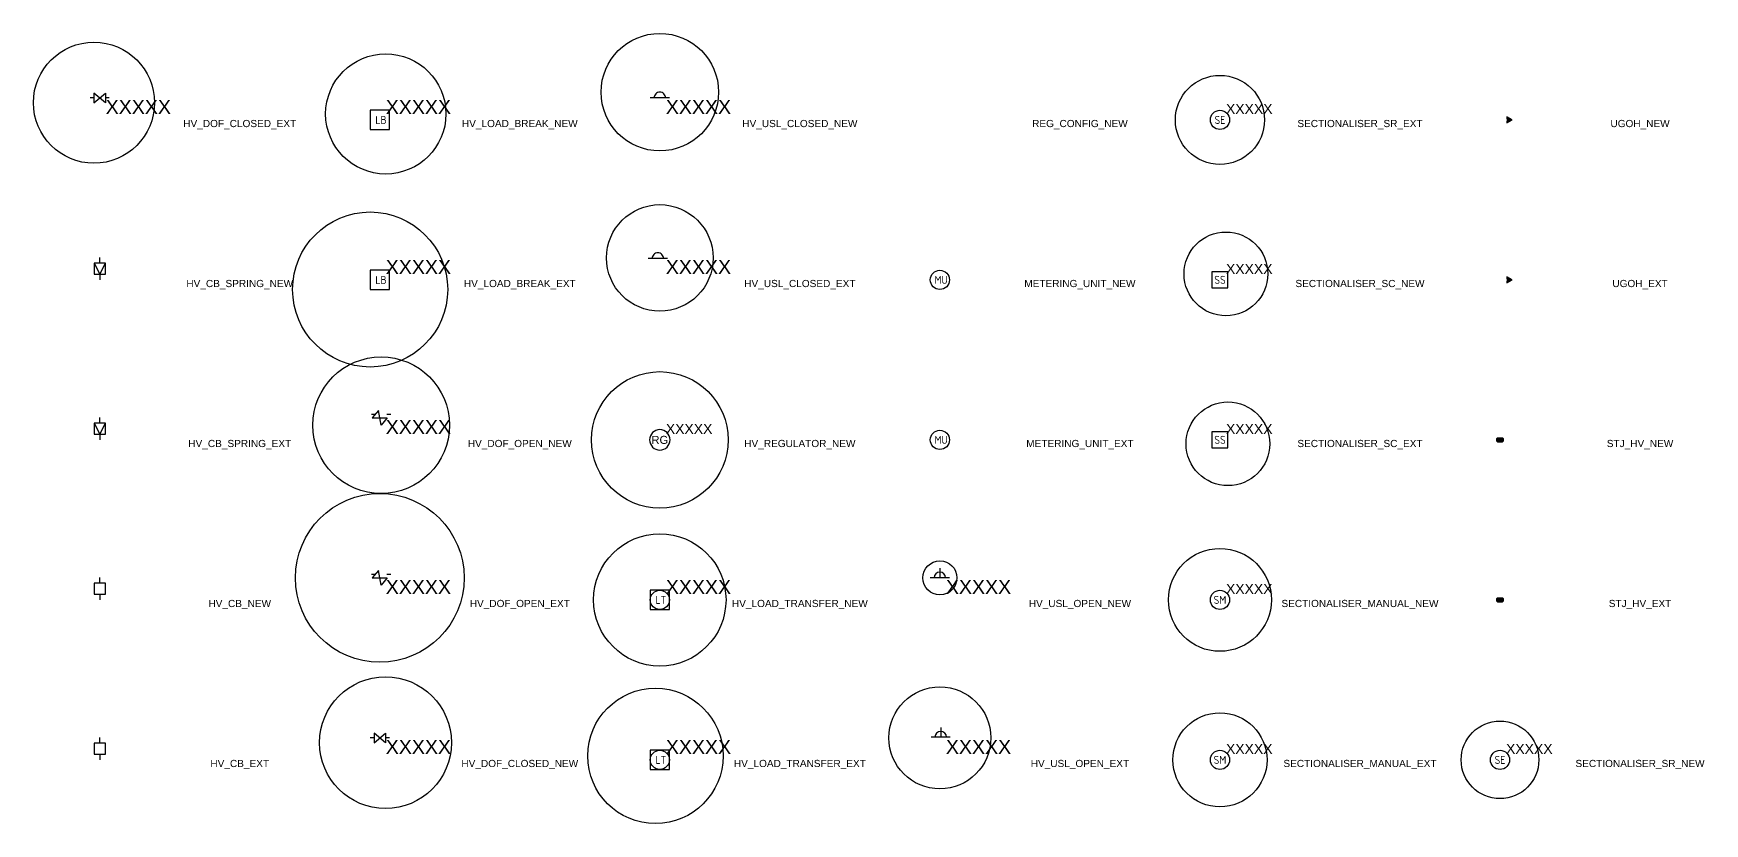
# Model space of a CAD drawing. Header units: metres. Extents: x -2 to 821, y -16 to 182.
# Drawn here: x 403.4 to 821.1, y -15.9 to 181.6 of the extents above; entities that cross this region are included whole.
import ezdxf
from ezdxf.enums import TextEntityAlignment as Align

# ---------------------------------------------------------------- set-up
doc = ezdxf.new("R2010")
doc.units = ezdxf.units.M
doc.set_wipeout_variables(frame=1)
doc.layers.get('0').update_dxf_attribs({"color": 6})
doc.layers.add('Text', color=1, linetype='Continuous')
doc.styles.add('iecARIAL', font='ARIAL.TTF', dxfattribs={"height": 2})
doc.styles.add('iecISOCP', font='isocp.shx')
doc.styles.add('IESYMBOL1', font='isocp.shx')
doc.styles.get("Standard").update_dxf_attribs({"font": 'ARIAL.TTF'})

# ---------------------------------------------------------------- blocks, each defined once
blk = doc.blocks.new('HV_CB_EXT')
blk.add_lwpolyline([(1.42, 4.21), (-1.38, 4.21), (-1.38, 1.41), (1.42, 1.41)], close=True)
for points in [[(0.02, 4.21), (0.02, 5.61)], [(0.02, 1.41), (0.02, 0.01)]]:
    blk.add_lwpolyline(points)
blk = doc.blocks.new('HV_CB_NEW')
blk.add_lwpolyline([(1.42, 4.21), (-1.38, 4.21), (-1.38, 1.41), (1.42, 1.41)], close=True)
for points in [[(0.02, 4.21), (0.02, 5.61)], [(0.02, 1.41), (0.02, 0.01)]]:
    blk.add_lwpolyline(points)
blk = doc.blocks.new('HV_CB_SPRING_EXT')
for p, q in [((-1.38, 4.21), (0.02, 1.41)), ((0.02, 1.41), (1.42, 4.21))]:
    blk.add_line(p, q)
blk.add_lwpolyline([(1.42, 4.21), (-1.38, 4.21), (-1.38, 1.41), (1.42, 1.41)], close=True)
for points in [[(0.02, 4.21), (0.02, 5.61)], [(0.02, 1.41), (0.02, 0.01)]]:
    blk.add_lwpolyline(points)
blk = doc.blocks.new('HV_CB_SPRING_NEW')
for p, q in [((-1.38, 4.21), (0.02, 1.41)), ((0.02, 1.41), (1.42, 4.21))]:
    blk.add_line(p, q)
blk.add_lwpolyline([(1.42, 4.21), (-1.38, 4.21), (-1.38, 1.41), (1.42, 1.41)], close=True)
for points in [[(0.02, 4.21), (0.02, 5.61)], [(0.02, 1.41), (0.02, 0.01)]]:
    blk.add_lwpolyline(points)
blk = doc.blocks.new('HV_DOF_CLOSED_EXT')
for p, q in [((-1.44, 5.5), (-2.4, 5.5)), ((2.4, 5.5), (1.44, 5.5))]:
    blk.add_line(p, q)
blk.add_lwpolyline([(-1.44, 6.7), (-1.44, 4.3), (1.44, 6.7), (1.44, 4.3)], close=True)
at = {"style": 'iecARIAL', "flags": 8}
blk.add_attdef('ASSET_NUM', (1.5, 1.5), '', height=3.5, dxfattribs=at)
at = {"flags": 9}
for tag, p in [('ORIENTATION', (0, -0.2)), ('STREETNAME', (0, -1.2)), ('SUBURB', (0, -1.4)), ('USAGE', (0, -0.4)), ('LEGEND', (0, -0.6)), ('LOCATION', (0, -0.8)), ('NOTES', (0, -1))]:
    blk.add_attdef(tag, p, '', height=0.2, dxfattribs=at)
blk = doc.blocks.new('HV_DOF_CLOSED_NEW')
for p, q in [((-1.44, 5.5), (-2.4, 5.5)), ((2.4, 5.5), (1.44, 5.5))]:
    blk.add_line(p, q)
blk.add_lwpolyline([(-1.44, 6.7), (-1.44, 4.3), (1.44, 6.7), (1.44, 4.3)], close=True)
at = {"style": 'iecARIAL', "flags": 8}
blk.add_attdef('ASSET_NUM', (1.5, 1.5), '', height=3.5, dxfattribs=at)
at = {"flags": 9}
for tag, p in [('ORIENTATION', (0, -0.2)), ('STREETNAME', (0, -1.2)), ('SUBURB', (0, -1.4)), ('USAGE', (0, -0.4)), ('LEGEND', (0, -0.6)), ('LOCATION', (0, -0.8)), ('NOTES', (0, -1))]:
    blk.add_attdef(tag, p, '', height=0.2, dxfattribs=at)
blk = doc.blocks.new('HV_DOF_OPEN_EXT')
for p, q in [((-2.07, 6.42), (-1.11, 6.42)), ((1.77, 6.42), (2.73, 6.42))]:
    blk.add_line(p, q)
blk.add_lwpolyline([(-0.34, 7.34), (-1.87, 5.5), (1.87, 5.5), (0.34, 3.66)], close=True)
at = {"style": 'iecARIAL', "flags": 8}
blk.add_attdef('ASSET_NUM', (1.5, 1.5), '', height=3.5, dxfattribs=at)
at = {"flags": 9}
for tag, p in [('ORIENTATION', (0, -0.2)), ('STREETNAME', (0, -1.2)), ('SUBURB', (0, -1.4)), ('USAGE', (0, -0.4)), ('LEGEND', (0, -0.6)), ('LOCATION', (0, -0.8)), ('NOTES', (0, -1))]:
    blk.add_attdef(tag, p, '', height=0.2, dxfattribs=at)
blk = doc.blocks.new('HV_DOF_OPEN_NEW')
for p, q in [((-2.07, 6.42), (-1.11, 6.42)), ((1.77, 6.42), (2.73, 6.42))]:
    blk.add_line(p, q)
blk.add_lwpolyline([(-0.34, 7.34), (-1.87, 5.5), (1.87, 5.5), (0.34, 3.66)], close=True)
at = {"style": 'iecARIAL', "flags": 8}
blk.add_attdef('ASSET_NUM', (1.5, 1.5), '', height=3.5, dxfattribs=at)
at = {"flags": 9}
for tag, p in [('ORIENTATION', (0, -0.2)), ('STREETNAME', (0, -1.2)), ('SUBURB', (0, -1.4)), ('USAGE', (0, -0.4)), ('LEGEND', (0, -0.6)), ('LOCATION', (0, -0.8)), ('NOTES', (0, -1))]:
    blk.add_attdef(tag, p, '', height=0.2, dxfattribs=at)
blk = doc.blocks.new('HV_LOAD_BREAK_EXT')
blk.add_lwpolyline([(-2.4, -2.4), (2.4, -2.4), (2.4, 2.4), (-2.4, 2.4)], close=True)
at = {"insert": (-1.1, 0.99), "char_height": 2, "width": 2.9628, "attachment_point": 1}
blk.add_mtext('{\\Fisocp|c0;LB}', dxfattribs=at)
at = {"style": 'iecARIAL', "flags": 8}
blk.add_attdef('ASSET_NUM', (1.5, 1.5), '', height=3.5, dxfattribs=at)
at = {"flags": 9}
for tag, p in [('ORIENTATION', (0, -3.24)), ('STREETNAME', (0, -4.24)), ('USAGE', (0, -3.44)), ('LEGEND', (0, -3.64)), ('LOCATION', (0, -3.84)), ('NOTES', (0, -4.04)), ('SUBURB', (0, -4.44))]:
    blk.add_attdef(tag, p, '', height=0.2, dxfattribs=at)
blk = doc.blocks.new('HV_LOAD_BREAK_NEW')
blk.add_lwpolyline([(-2.4, -2.4), (2.4, -2.4), (2.4, 2.4), (-2.4, 2.4)], close=True)
at = {"insert": (-1.1, 0.99), "char_height": 2, "width": 2.9628, "attachment_point": 1}
blk.add_mtext('{\\Fisocp|c0;LB}', dxfattribs=at)
at = {"style": 'iecARIAL', "flags": 8}
blk.add_attdef('ASSET_NUM', (1.5, 1.5), '', height=3.5, dxfattribs=at)
at = {"flags": 9}
for tag, p in [('ORIENTATION', (0, -3.42)), ('USAGE', (0, -3.62)), ('LEGEND', (0, -3.82)), ('LOCATION', (0, -4.02)), ('NOTES', (0, -4.22)), ('STREETNAME', (0, -4.42)), ('SUBURB', (0, -4.62))]:
    blk.add_attdef(tag, p, '', height=0.2, dxfattribs=at)
blk = doc.blocks.new('HV_LOAD_TRANSFER_EXT')
blk.add_lwpolyline([(-2.4, -2.4), (2.4, -2.4), (2.4, 2.4), (-2.4, 2.4)], close=True)
blk.add_circle((0, 0), 2.4)
at = {"insert": (-1.1, 0.99), "char_height": 2, "width": 2.9628, "attachment_point": 1}
blk.add_mtext('{\\Fisocp|c0;LT}', dxfattribs=at)
at = {"style": 'iecARIAL', "flags": 8}
blk.add_attdef('ASSET_NUM', (1.5, 1.5), '', height=3.5, dxfattribs=at)
at = {"flags": 9}
for tag, p in [('ORIENTATION', (0, -3.14)), ('STREETNAME', (0, -3.94)), ('SUBURB', (0, -4.14)), ('USAGE', (0, -3.34)), ('LOCATION', (0, -3.54)), ('NOTES', (0, -3.74))]:
    blk.add_attdef(tag, p, '', height=0.2, dxfattribs=at)
blk = doc.blocks.new('HV_LOAD_TRANSFER_NEW')
blk.add_lwpolyline([(-2.4, -2.4), (2.4, -2.4), (2.4, 2.4), (-2.4, 2.4)], close=True)
blk.add_circle((0, 0), 2.4)
at = {"insert": (-1.1, 0.99), "char_height": 2, "width": 2.9628, "attachment_point": 1}
blk.add_mtext('{\\Fisocp|c0;LT}', dxfattribs=at)
at = {"style": 'iecARIAL', "flags": 8}
blk.add_attdef('ASSET_NUM', (1.5, 1.5), '', height=3.5, dxfattribs=at)
at = {"flags": 9}
for tag, p in [('ORIENTATION', (0, -3.31)), ('STREETNAME', (0, -4.11)), ('SUBURB', (0, -4.31)), ('USAGE', (0, -3.51)), ('LOCATION', (0, -3.71)), ('NOTES', (0, -3.91))]:
    blk.add_attdef(tag, p, '', height=0.2, dxfattribs=at)
blk = doc.blocks.new('HV_REGULATOR_NEW')
blk.add_wipeout([(0, 2.56), (-0.32, 2.54), (-0.64, 2.48), (-0.94, 2.38), (-1.23, 2.24), (-1.5, 2.07), (-1.75, 1.87), (-1.97, 1.63), (-2.16, 1.37), (-2.32, 1.09), (-2.43, 0.79), (-2.51, 0.48), (-2.55, 0.16), (-2.55, -0.16), (-2.51, -0.48), (-2.43, -0.79), (-2.32, -1.09), (-2.16, -1.37), (-1.97, -1.63), (-1.75, -1.87), (-1.5, -2.07), (-1.23, -2.24), (-0.94, -2.38), (-0.64, -2.48), (-0.32, -2.54), (0, -2.56), (0.32, -2.54), (0.64, -2.48), (0.94, -2.38), (1.23, -2.24), (1.5, -2.07), (1.75, -1.87), (1.97, -1.63), (2.16, -1.37), (2.32, -1.09), (2.43, -0.79), (2.51, -0.48), (2.55, -0.16), (2.55, 0.16), (2.51, 0.48), (2.43, 0.79), (2.32, 1.09), (2.16, 1.37), (1.97, 1.63), (1.75, 1.87), (1.5, 2.07), (1.23, 2.24), (0.94, 2.38), (0.64, 2.48), (0.32, 2.54)])
blk.add_lwpolyline([(-2.56, 0, 1), (2.56, 0, 1)], format="xyb", close=True)
blk.add_text('RG', height=2.012).set_placement((0, 0), align=Align.MIDDLE_CENTER)
at = {"style": 'iecARIAL', "flags": 8}
blk.add_attdef('ASSET_NUM', (1.5, 1.5), '', height=2.5, dxfattribs=at)
at = {"flags": 9}
for tag, p in [('ORIENTATION', (0, -3.52)), ('USAGE', (0, -3.72)), ('LEGEND', (0, -3.92)), ('LOCATION', (0, -4.12)), ('NOTES', (0, -4.32)), ('STREETNAME', (0, -4.52)), ('SUBURB', (0, -4.72))]:
    blk.add_attdef(tag, p, '', height=0.2, dxfattribs=at)
blk = doc.blocks.new('*U63')
blk.add_line((1.9, 5.33), (-2.9, 5.33))
blk.add_lwpolyline([(0.94, 5.33, 0.414214), (-0.5, 6.77, 0.414214), (-1.94, 5.33)], format="xyb")
at = {"style": 'iecARIAL', "flags": 8}
blk.add_attdef('ASSET_NUM', (1.5, 1.5), '', height=3.5, dxfattribs=at)
at = {"flags": 9}
for tag, p in [('ORIENTATION', (0, -0.2)), ('STREETNAME', (0, -1.2)), ('SUBURB', (0, -1.4)), ('USAGE', (0, -0.4)), ('LEGEND', (0, -0.6)), ('LOCATION', (0, -0.8)), ('NOTES', (0, -1))]:
    blk.add_attdef(tag, p, '', height=0.2, dxfattribs=at)
blk = doc.blocks.new('*U62')
blk.add_line((2.4, 5.5), (-2.4, 5.5))
blk.add_lwpolyline([(1.44, 5.5, 0.414214), (0, 6.94, 0.414214), (-1.44, 5.5)], format="xyb")
at = {"style": 'iecARIAL', "flags": 8}
blk.add_attdef('ASSET_NUM', (1.5, 1.5), '', height=3.5, dxfattribs=at)
at = {"flags": 9}
for tag, p in [('ORIENTATION', (0, -0.2)), ('STREETNAME', (0, -1.2)), ('SUBURB', (0, -1.4)), ('USAGE', (0, -0.4)), ('LEGEND', (0, -0.6)), ('LOCATION', (0, -0.8)), ('NOTES', (0, -1))]:
    blk.add_attdef(tag, p, '', height=0.2, dxfattribs=at)
blk = doc.blocks.new('*U61')
for p, q in [((2.6, 5.68), (-2.2, 5.68)), ((0.2, 8.08), (0.2, 5.68))]:
    blk.add_line(p, q)
blk.add_lwpolyline([(1.64, 5.68, 1), (-1.24, 5.68)], format="xyb")
at = {"style": 'iecARIAL', "flags": 8}
blk.add_attdef('ASSET_NUM', (1.5, 1.5), '', height=3.5, dxfattribs=at)
at = {"flags": 9}
for tag, p in [('ORIENTATION', (0, -0.2)), ('STREETNAME', (0, -1.2)), ('SUBURB', (0, -1.4)), ('USAGE', (0, -0.4)), ('LEGEND', (0, -0.6)), ('LOCATION', (0, -0.8)), ('NOTES', (0, -1))]:
    blk.add_attdef(tag, p, '', height=0.2, dxfattribs=at)
blk = doc.blocks.new('HV_USL_OPEN_NEW')
for p, q in [((2.4, 5.5), (-2.4, 5.5)), ((0, 7.9), (0, 5.5))]:
    blk.add_line(p, q)
blk.add_lwpolyline([(1.44, 5.5, 1), (-1.44, 5.5)], format="xyb")
at = {"style": 'iecARIAL', "flags": 8}
blk.add_attdef('ASSET_NUM', (1.5, 1.5), '', height=3.5, dxfattribs=at)
at = {"flags": 9}
for tag, p in [('ORIENTATION', (0, -0.2)), ('STREETNAME', (0, -1.2)), ('SUBURB', (0, -1.4)), ('USAGE', (0, -0.4)), ('LEGEND', (0, -0.6)), ('LOCATION', (0, -0.8)), ('NOTES', (0, -1))]:
    blk.add_attdef(tag, p, '', height=0.2, dxfattribs=at)
blk = doc.blocks.new('METERING_UNIT_EXT')
blk.add_circle((0, 0), 2.4)
at = {"insert": (-1.35, 1.01), "char_height": 2, "width": 2.7042, "attachment_point": 1, "style": 'iecISOCP'}
blk.add_mtext('MU', dxfattribs=at)
at = {"flags": 9}
for tag, p in [('ORIENTATION', (0, 0)), ('USAGE', (0, -0.2)), ('STREETNAME', (0, -0.8)), ('SUBURB', (0, -1)), ('LEGEND', (0, -0.4)), ('NOTES', (0, -0.6))]:
    blk.add_attdef(tag, p, '', height=0.2, dxfattribs=at)
blk = doc.blocks.new('METERING_UNIT_NEW')
blk.add_circle((0, 0), 2.4)
at = {"insert": (-1.35, 1.01), "char_height": 2, "width": 2.7042, "attachment_point": 1, "style": 'iecISOCP'}
blk.add_mtext('MU', dxfattribs=at)
at = {"flags": 9}
for tag, p in [('ORIENTATION', (0, 0)), ('USAGE', (0, -0.2)), ('STREETNAME', (0, -0.8)), ('SUBURB', (0, -1)), ('LEGEND', (0, -0.4)), ('NOTES', (0, -0.6))]:
    blk.add_attdef(tag, p, '', height=0.2, dxfattribs=at)
blk = doc.blocks.new('SECTIONALISER_MANUAL_EXT')
blk.add_circle((0, 0), 2.4)
at = {"style": 'IESYMBOL1'}
blk.add_text('SM', height=2, dxfattribs=at).set_placement((0, 0), align=Align.MIDDLE)
at = {"style": 'iecARIAL', "flags": 8}
blk.add_attdef('ASSET_NUM', (1.5, 1.5), '', height=2.5, dxfattribs=at)
at = {"flags": 9}
for tag, p in [('ORIENTATION', (0, -3.06)), ('STREETNAME', (0, -4.06)), ('SUBURB', (0, -4.26)), ('USAGE', (0, -3.26)), ('LEGEND', (0, -3.46)), ('LOCATION', (0, -3.66)), ('NOTES', (0, -3.86))]:
    blk.add_attdef(tag, p, '', height=0.2, dxfattribs=at)
blk = doc.blocks.new('SECTIONALISER_MANUAL_NEW')
blk.add_circle((0, 0), 2.4)
at = {"style": 'IESYMBOL1'}
blk.add_text('SM', height=2, dxfattribs=at).set_placement((0, 0), align=Align.MIDDLE)
at = {"style": 'iecARIAL', "flags": 8}
blk.add_attdef('ASSET_NUM', (1.5, 1.5), '', height=2.5, dxfattribs=at)
at = {"flags": 9}
for tag, p in [('ORIENTATION', (0, -2.98)), ('STREETNAME', (0, -3.78)), ('SUBURB', (0, -3.98)), ('USAGE', (0, -3.18)), ('LOCATION', (0, -3.38)), ('NOTES', (0, -3.58))]:
    blk.add_attdef(tag, p, '', height=0.2, dxfattribs=at)
blk = doc.blocks.new('SECTIONALISER_SC_EXT')
blk.add_lwpolyline([(-2, -2), (2, -2), (2, 2), (-2, 2)], close=True)
at = {"insert": (-1.41, 1.02), "char_height": 2, "width": 5.0003, "attachment_point": 1}
blk.add_mtext('{\\Fisocp|c0;SS}', dxfattribs=at)
at = {"style": 'iecARIAL', "flags": 8}
blk.add_attdef('ASSET_NUM', (1.5, 1.5), '', height=2.5, dxfattribs=at)
at = {"flags": 9}
for tag, p in [('ORIENTATION', (0, -2.91)), ('STREETNAME', (0, -3.71)), ('SUBURB', (0, -3.91)), ('USAGE', (0, -3.11)), ('LOCATION', (0, -3.31)), ('NOTES', (0, -3.51))]:
    blk.add_attdef(tag, p, '', height=0.2, dxfattribs=at)
blk = doc.blocks.new('SECTIONALISER_SC_NEW')
blk.add_lwpolyline([(-2, -2), (2, -2), (2, 2), (-2, 2)], close=True)
at = {"insert": (-1.41, 1.02), "char_height": 2, "width": 5.0003, "attachment_point": 1}
blk.add_mtext('{\\Fisocp|c0;SS}', dxfattribs=at)
at = {"style": 'iecARIAL', "flags": 8}
blk.add_attdef('ASSET_NUM', (1.5, 1.5), '', height=2.5, dxfattribs=at)
at = {"flags": 9}
for tag, p in [('ORIENTATION', (0, -2.59)), ('STREETNAME', (0, -3.59)), ('SUBURB', (0, -3.79)), ('USAGE', (0, -2.79)), ('LEGEND', (0, -2.99)), ('LOCATION', (0, -3.19)), ('NOTES', (0, -3.39))]:
    blk.add_attdef(tag, p, '', height=0.2, dxfattribs=at)
blk = doc.blocks.new('SECTIONALISER_SR_EXT')
blk.add_circle((0, 0), 2.4)
at = {"style": 'IESYMBOL1'}
blk.add_text('SE', height=2, dxfattribs=at).set_placement((0, 0), align=Align.MIDDLE)
at = {"style": 'iecARIAL', "flags": 8}
blk.add_attdef('ASSET_NUM', (1.5, 1.5), '', height=2.5, dxfattribs=at)
at = {"flags": 9}
for tag, p in [('ORIENTATION', (0, -3.12)), ('STREETNAME', (0, -3.52)), ('SUBURB', (0, -3.72)), ('USAGE', (0, -3.32))]:
    blk.add_attdef(tag, p, '', height=0.2, dxfattribs=at)
blk = doc.blocks.new('SECTIONALISER_SR_NEW')
blk.add_circle((0, 0), 2.4)
at = {"style": 'IESYMBOL1'}
blk.add_text('SE', height=2, dxfattribs=at).set_placement((0, 0), align=Align.MIDDLE)
at = {"style": 'iecARIAL', "flags": 8}
blk.add_attdef('ASSET_NUM', (1.5, 1.5), '', height=2.5, dxfattribs=at)
at = {"flags": 9}
for tag, p in [('ORIENTATION', (0, -2.8)), ('STREETNAME', (0, -3.2)), ('SUBURB', (0, -3.4)), ('USAGE', (0, -3))]:
    blk.add_attdef(tag, p, '', height=0.2, dxfattribs=at)
blk = doc.blocks.new('STJ_HV_EXT')
h = blk.add_hatch(color=256)
edge = h.paths.add_edge_path()
edge.add_ellipse((-0.59, 0.13), major_axis=(0.226, 0.226), ratio=1, start_angle=45, end_angle=135)
edge.add_line((-0.91, 0.13), (-0.91, -0.13))
edge.add_ellipse((-0.59, -0.13), major_axis=(0.226, 0.226), ratio=1, start_angle=135, end_angle=225)
edge.add_line((-0.59, -0.45), (0.59, -0.45))
edge.add_ellipse((0.59, -0.13), major_axis=(-0.226, 0.226), ratio=1, start_angle=135, end_angle=225)
edge.add_line((0.91, -0.13), (0.91, 0.13))
edge.add_ellipse((0.59, 0.13), major_axis=(-0.226, 0.226), ratio=1, start_angle=225, end_angle=315)
edge.add_line((0.59, 0.45), (-0.59, 0.45))
blk.add_lwpolyline([(-0.91, 0.13), (-0.91, -0.13, 0.414214), (-0.59, -0.45), (0.59, -0.45, 0.414214), (0.91, -0.13), (0.91, 0.13, 0.414214), (0.59, 0.45), (-0.59, 0.45, 0.414214)], format="xyb", close=True)
at = {"flags": 9}
for tag, p in [('ORIENTATION', (0, 0)), ('USAGE', (0, -0.2)), ('LEGEND', (0, -0.4)), ('NOTES', (0, -0.6))]:
    blk.add_attdef(tag, p, '', height=0.2, dxfattribs=at)
blk = doc.blocks.new('STJ_HV_NEW')
h = blk.add_hatch(color=256)
edge = h.paths.add_edge_path()
edge.add_ellipse((-0.59, 0.13), major_axis=(0.226, 0.226), ratio=1, start_angle=45, end_angle=135)
edge.add_line((-0.91, 0.13), (-0.91, -0.13))
edge.add_ellipse((-0.59, -0.13), major_axis=(0.226, 0.226), ratio=1, start_angle=135, end_angle=225)
edge.add_line((-0.59, -0.45), (0.59, -0.45))
edge.add_ellipse((0.59, -0.13), major_axis=(-0.226, 0.226), ratio=1, start_angle=135, end_angle=225)
edge.add_line((0.91, -0.13), (0.91, 0.13))
edge.add_ellipse((0.59, 0.13), major_axis=(-0.226, 0.226), ratio=1, start_angle=225, end_angle=315)
edge.add_line((0.59, 0.45), (-0.59, 0.45))
blk.add_lwpolyline([(-0.91, 0.13), (-0.91, -0.13, 0.414214), (-0.59, -0.45), (0.59, -0.45, 0.414214), (0.91, -0.13), (0.91, 0.13, 0.414214), (0.59, 0.45), (-0.59, 0.45, 0.414214)], format="xyb", close=True)
at = {"flags": 9}
for tag, p in [('ORIENTATION', (0, 0)), ('USAGE', (0, -0.2)), ('LEGEND', (0, -0.4)), ('NOTES', (0, -0.6))]:
    blk.add_attdef(tag, p, '', height=0.2, dxfattribs=at)
blk = doc.blocks.new('UGOH_EXT')
blk.add_hatch(color=256).paths.add_polyline_path([(1.7, 0.75), (1.7, -0.75), (3, 0)])
for p, q in [((1.7, 0.75), (1.7, -0.75)), ((3, 0), (1.7, 0.75)), ((1.7, -0.75), (3, 0))]:
    blk.add_line(p, q)
blk.add_wipeout([(1.7, 0.25), (0, 0.25), (0, -0.25), (1.7, -0.25)])
at = {"flags": 9}
for tag, p in [('CONSTRUCTED_VOLTAGE', (0, 0)), ('OPERATING_VOLTAGE', (0, -0.2)), ('ORIENTATION', (0, -0.4)), ('STATE', (0, -0.6)), ('USAGE', (0, -0.8))]:
    blk.add_attdef(tag, p, '', height=0.2, dxfattribs=at)
blk = doc.blocks.new('UGOH_NEW')
blk.add_hatch(color=256).paths.add_polyline_path([(1.7, 0.75), (1.7, -0.75), (3, 0)])
at = {"color": 1}
blk.add_lwpolyline([(1.7, 0.75), (1.7, -0.75), (3, 0)], close=True, dxfattribs=at)
blk.add_wipeout([(1.7, 0.25), (0, 0.25), (0, -0.25), (1.7, -0.25)])
at = {"flags": 9}
for tag, p in [('CONSTRUCTED_VOLTAGE', (0, 0)), ('OPERATING_VOLTAGE', (0, -0.2)), ('ORIENTATION', (0, -0.4)), ('STATE', (0, -0.6)), ('USAGE', (0, -0.8))]:
    blk.add_attdef(tag, p, '', height=0.2, dxfattribs=at)

msp = doc.modelspace()

# ---------------------------------------------------------------- linework, layer by layer
msp.add_circle((630, 45.5), 4.27)
at = {"layer": 'Text', "color": 3}
for centre, radius in [((560, 166.94), 14.69), ((418.56, 164.3), 15.13), ((491.5, 161.5), 15.03), ((700, 160), 11.14), ((560, 125.5), 13.32), ((487.6, 117.6), 19.38), ((701.5, 121.5), 10.47), ((490.34, 83.66), 17.08), ((702, 79.02), 10.46), ((490, 45.5), 21.09), ((560, 40), 16.54), ((700, 40), 12.86), ((491.44, 4.3), 16.48), ((558.9, 0.99), 16.92), ((630, 5.5), 12.74), ((700, 0), 11.76), ((770, 0), 9.7)]:
    msp.add_circle(centre, radius, dxfattribs=at)

# ---------------------------------------------------------------- block references
ref = msp.add_blockref('HV_DOF_CLOSED_EXT', (420, 160))
ref.add_attrib('ASSET_NUM', 'XXXXX', (421.5, 161.5), dxfattribs={"height": 3.5, "style": 'iecARIAL'})
ref = msp.add_blockref('HV_LOAD_BREAK_NEW', (490, 160))
ref.add_attrib('ASSET_NUM', 'XXXXX', (491.5, 161.5), dxfattribs={"height": 3.5, "style": 'iecARIAL'})
ref = msp.add_blockref('*U62', (560, 160))
ref.add_attrib('ASSET_NUM', 'XXXXX', (561.5, 161.5), dxfattribs={"height": 3.5, "style": 'iecARIAL'})
ref = msp.add_blockref('SECTIONALISER_SR_EXT', (700, 160))
ref.add_attrib('ASSET_NUM', 'XXXXX', (701.5, 161.5), dxfattribs={"height": 2.5, "style": 'iecARIAL'})
for name, p in [('UGOH_NEW', (770, 160)), ('HV_CB_SPRING_NEW', (420, 120)), ('METERING_UNIT_NEW', (630, 120)), ('UGOH_EXT', (770, 120)), ('HV_CB_SPRING_EXT', (420, 80)), ('METERING_UNIT_EXT', (630, 80)), ('STJ_HV_NEW', (770, 80)), ('HV_CB_NEW', (420, 40)), ('STJ_HV_EXT', (770, 40)), ('HV_CB_EXT', (420, 0))]:
    msp.add_blockref(name, p)
ref = msp.add_blockref('*U63', (560, 120))
ref.add_attrib('ASSET_NUM', 'XXXXX', (561.5, 121.5), dxfattribs={"height": 3.5, "style": 'iecARIAL'})
ref = msp.add_blockref('HV_LOAD_BREAK_EXT', (490, 120))
ref.add_attrib('ASSET_NUM', 'XXXXX', (491.5, 121.5), dxfattribs={"height": 3.5, "style": 'iecARIAL'})
ref = msp.add_blockref('SECTIONALISER_SC_NEW', (700, 120))
ref.add_attrib('ASSET_NUM', 'XXXXX', (701.5, 121.5), dxfattribs={"height": 2.5, "style": 'iecARIAL'})
ref = msp.add_blockref('HV_DOF_OPEN_NEW', (490, 80))
ref.add_attrib('ASSET_NUM', 'XXXXX', (491.5, 81.5), dxfattribs={"height": 3.5, "style": 'iecARIAL'})
ref = msp.add_blockref('HV_REGULATOR_NEW', (560, 80))
ref.add_attrib('ASSET_NUM', 'XXXXX', (561.5, 81.5), dxfattribs={"height": 2.5, "style": 'iecARIAL'})
ref = msp.add_blockref('SECTIONALISER_SC_EXT', (700, 80))
ref.add_attrib('ASSET_NUM', 'XXXXX', (701.5, 81.5), dxfattribs={"height": 2.5, "style": 'iecARIAL'})
ref = msp.add_blockref('HV_DOF_OPEN_EXT', (490, 40))
ref.add_attrib('ASSET_NUM', 'XXXXX', (491.5, 41.5), dxfattribs={"height": 3.5, "style": 'iecARIAL'})
ref = msp.add_blockref('HV_USL_OPEN_NEW', (630, 40))
ref.add_attrib('ASSET_NUM', 'XXXXX', (631.5, 41.5), dxfattribs={"height": 3.5, "style": 'iecARIAL'})
ref = msp.add_blockref('HV_LOAD_TRANSFER_NEW', (560, 40))
ref.add_attrib('ASSET_NUM', 'XXXXX', (561.5, 41.5), dxfattribs={"height": 3.5, "style": 'iecARIAL'})
ref = msp.add_blockref('SECTIONALISER_MANUAL_NEW', (700, 40))
ref.add_attrib('ASSET_NUM', 'XXXXX', (701.5, 41.5), dxfattribs={"height": 2.5, "style": 'iecARIAL'})
ref = msp.add_blockref('HV_DOF_CLOSED_NEW', (490, 0))
ref.add_attrib('ASSET_NUM', 'XXXXX', (491.5, 1.5), dxfattribs={"height": 3.5, "style": 'iecARIAL'})
ref = msp.add_blockref('HV_LOAD_TRANSFER_EXT', (560, 0))
ref.add_attrib('ASSET_NUM', 'XXXXX', (561.5, 1.5), dxfattribs={"height": 3.5, "style": 'iecARIAL'})
ref = msp.add_blockref('*U61', (630, 0))
ref.add_attrib('ASSET_NUM', 'XXXXX', (631.5, 1.5), dxfattribs={"height": 3.5, "style": 'iecARIAL'})
ref = msp.add_blockref('SECTIONALISER_MANUAL_EXT', (700, 0))
ref.add_attrib('ASSET_NUM', 'XXXXX', (701.5, 1.5), dxfattribs={"height": 2.5, "style": 'iecARIAL'})
ref = msp.add_blockref('SECTIONALISER_SR_NEW', (770, 0))
ref.add_attrib('ASSET_NUM', 'XXXXX', (771.5, 1.5), dxfattribs={"height": 2.5, "style": 'iecARIAL'})

# ---------------------------------------------------------------- texts
at = {"char_height": 1.8, "width": 40, "attachment_point": 2}
for s, insert in [('HV_DOF_CLOSED_EXT', (455, 160)), ('HV_LOAD_BREAK_NEW', (525, 160)), ('HV_USL_CLOSED_NEW', (595, 160)), ('REG_CONFIG_NEW', (665, 160)), ('SECTIONALISER_SR_EXT', (735, 160)), ('UGOH_NEW', (805, 160)), ('HV_CB_SPRING_NEW', (455, 120)), ('HV_LOAD_BREAK_EXT', (525, 120)), ('HV_USL_CLOSED_EXT', (595, 120)), ('METERING_UNIT_NEW', (665, 120)), ('SECTIONALISER_SC_NEW', (735, 120)), ('UGOH_EXT', (805, 120)), ('HV_CB_SPRING_EXT', (455, 80)), ('HV_DOF_OPEN_NEW', (525, 80)), ('HV_REGULATOR_NEW', (595, 80)), ('METERING_UNIT_EXT', (665, 80)), ('SECTIONALISER_SC_EXT', (735, 80)), ('STJ_HV_NEW', (805, 80)), ('HV_CB_NEW', (455, 40)), ('HV_DOF_OPEN_EXT', (525, 40)), ('HV_LOAD_TRANSFER_NEW', (595, 40)), ('HV_USL_OPEN_NEW', (665, 40)), ('SECTIONALISER_MANUAL_NEW', (735, 40)), ('STJ_HV_EXT', (805, 40)), ('HV_CB_EXT', (455, 0)), ('HV_DOF_CLOSED_NEW', (525, 0)), ('HV_LOAD_TRANSFER_EXT', (595, 0)), ('HV_USL_OPEN_EXT', (665, 0)), ('SECTIONALISER_MANUAL_EXT', (735, 0)), ('SECTIONALISER_SR_NEW', (805, 0))]:
    msp.add_mtext(s, dxfattribs=dict(at, insert=insert))

# ---------------------------------------------------------------- next in the draw order: linework, layer by layer
at = {"layer": 'Text', "color": 3}
msp.add_circle((560, 80), 17.06, dxfattribs=at)

doc.saveas('drawing.dxf')
